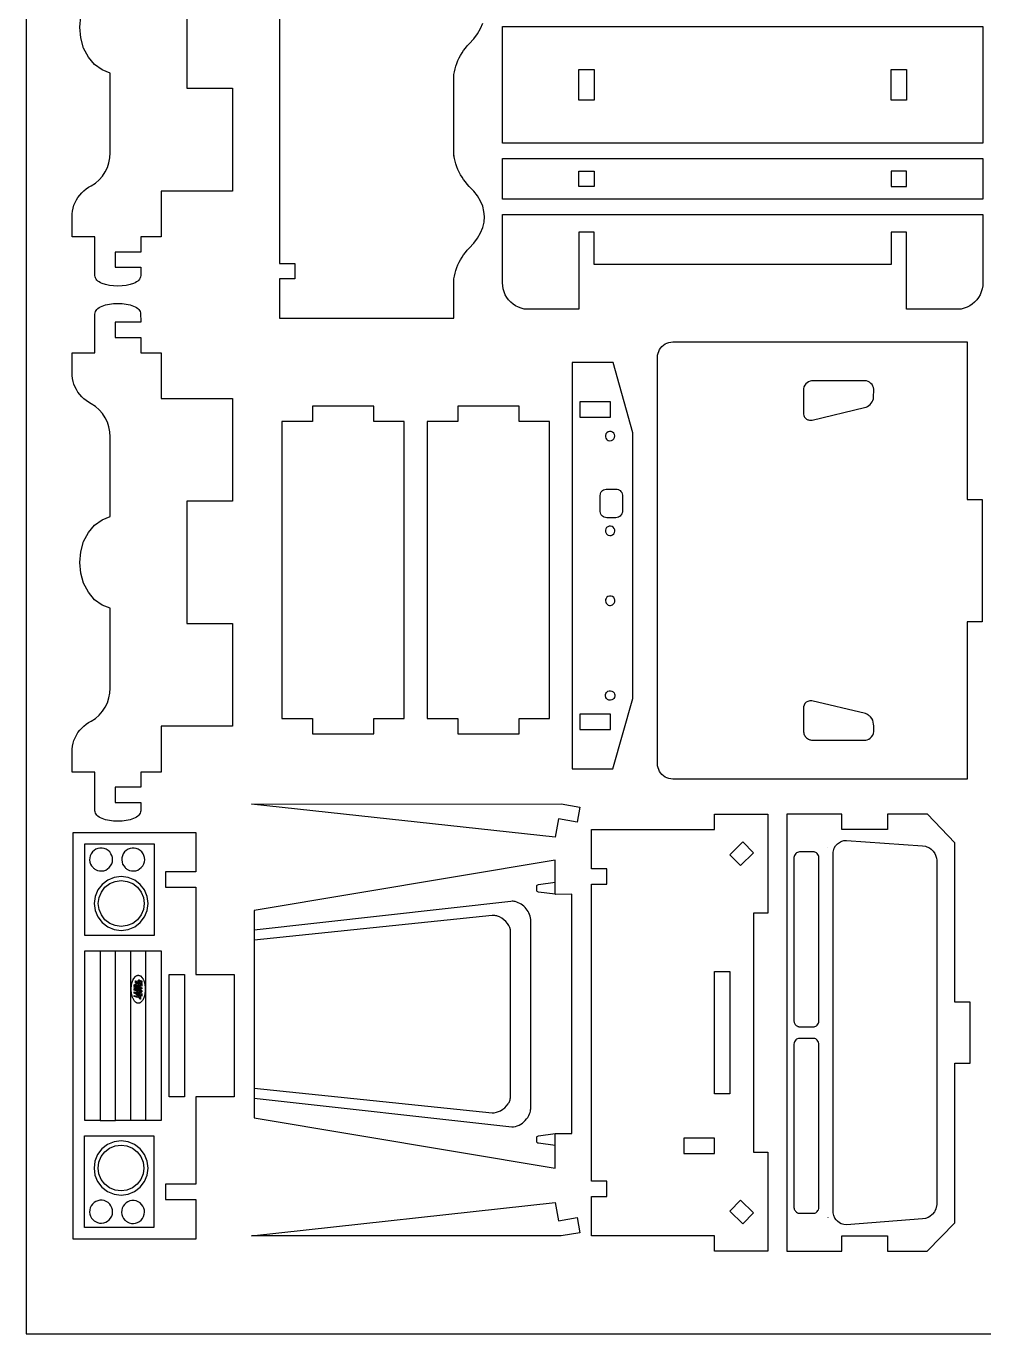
# Model space of a CAD drawing. Extents: x -17.5 to 57.6, y -24.1 to 56.5.
# Drawn here: x -17.5 to 13.87, y -24.08 to 18.74 of the extents above; entities that cross this region are included whole.
import ezdxf

# ---------------------------------------------------------------- set-up
doc = ezdxf.new("R2010")
doc.units = 0
doc.header["$MEASUREMENT"] = 0
doc.layers.get('0').update_dxf_attribs({"linetype": 'CONTINUOUS'})
doc.layers.add('ENGRAVING', color=1, linetype='CONTINUOUS')

msp = doc.modelspace()

# ---------------------------------------------------------------- linework, layer by layer
for points in [[(-17.499, -24.082), (57.621, -24.082), (57.621, 56.547), (-17.499, 56.547)], [(-1.897, 14.912), (-1.897, 18.735), (13.835, 18.735), (13.835, 14.912)], [(0.603, 17.324), (1.103, 17.324), (1.103, 16.323), (0.603, 16.323)], [(11.335, 16.323), (10.835, 16.323), (10.835, 17.324), (11.335, 17.324)], [(-1.897, 13.081), (-1.897, 14.411), (13.835, 14.411), (13.835, 13.081)], [(0.603, 13.495), (0.603, 13.996), (1.103, 13.996), (1.103, 13.495)], [(10.835, 13.495), (11.335, 13.495), (11.335, 13.996), (10.835, 13.996)], [(-1.696, 9.78), (-1.756, 9.861), (-1.806, 9.948), (-1.845, 10.041), (-1.874, 10.137), (-1.891, 10.236), (-1.897, 10.336), (-1.897, 12.58), (13.835, 12.58), (13.835, 10.336), (13.829, 10.236), (13.812, 10.137), (13.783, 10.041), (13.744, 9.948), (13.694, 9.861), (13.635, 9.78), (13.566, 9.707), (13.49, 9.641), (13.407, 9.585), (13.317, 9.539), (13.223, 9.504), (13.126, 9.479), (11.335, 9.479), (11.335, 12.002), (10.835, 12.002), (10.835, 10.941), (1.103, 10.941), (1.103, 12.002), (0.603, 12.002), (0.603, 9.479), (-1.188, 9.479), (-1.285, 9.504), (-1.379, 9.539), (-1.468, 9.585), (-1.552, 9.641), (-1.628, 9.707)], [(-15.181, -7.101), (-15.209, -7.067), (-15.229, -7.031), (-15.241, -6.991), (-15.246, -6.949), (-15.246, -5.683), (-15.995, -5.683), (-15.995, -4.934), (-15.983, -4.838), (-15.962, -4.743), (-15.933, -4.651), (-15.897, -4.561), (-15.853, -4.475), (-15.802, -4.393), (-15.744, -4.315), (-15.68, -4.243), (-15.61, -4.176), (-15.534, -4.116), (-15.454, -4.062), (-15.369, -4.017), (-15.233, -3.926), (-15.11, -3.818), (-15.002, -3.695), (-14.911, -3.559), (-14.838, -3.412), (-14.786, -3.257), (-14.754, -3.096), (-14.743, -2.933), (-14.743, -0.321), (-15.013, -0.217), (-15.257, -0.039), (-15.462, 0.204), (-15.616, 0.499), (-15.712, 0.831), (-15.745, 1.182), (-15.712, 1.532), (-15.616, 1.864), (-15.462, 2.16), (-15.257, 2.403), (-15.013, 2.581), (-14.743, 2.684), (-14.743, 5.296), (-14.754, 5.459), (-14.786, 5.62), (-14.838, 5.775), (-14.911, 5.922), (-15.002, 6.058), (-15.11, 6.181), (-15.233, 6.289), (-15.369, 6.38), (-15.454, 6.427), (-15.534, 6.481), (-15.61, 6.541), (-15.68, 6.608), (-15.744, 6.68), (-15.802, 6.758), (-15.853, 6.84), (-15.897, 6.926), (-15.933, 7.016), (-15.962, 7.108), (-15.983, 7.203), (-15.995, 7.299), (-15.995, 8.05), (-15.246, 8.05), (-15.246, 9.317), (-15.241, 9.359), (-15.229, 9.398), (-15.209, 9.435), (-15.181, 9.469), (-15.147, 9.5), (-15.107, 9.528), (-15.062, 9.554), (-15.012, 9.577), (-14.898, 9.615), (-14.772, 9.642), (-14.636, 9.658), (-14.496, 9.663), (-14.357, 9.658), (-14.221, 9.642), (-14.095, 9.615), (-13.981, 9.577), (-13.931, 9.554), (-13.885, 9.528), (-13.845, 9.5), (-13.811, 9.469), (-13.784, 9.435), (-13.764, 9.398), (-13.751, 9.359), (-13.747, 9.049), (-14.58, 9.049), (-14.58, 8.55), (-13.747, 8.55), (-13.747, 8.05), (-13.081, 8.05), (-13.081, 6.549), (-10.739, 6.55), (-10.739, 3.188), (-12.241, 3.188), (-12.241, -0.819), (-10.739, -0.819), (-10.739, -4.183), (-13.081, -4.183), (-13.081, -5.683), (-13.747, -5.683), (-13.747, -6.182), (-14.58, -6.182), (-14.58, -6.682), (-13.747, -6.682), (-13.747, -6.949), (-13.751, -6.991), (-13.764, -7.031), (-13.784, -7.067), (-13.811, -7.101), (-13.845, -7.132), (-13.885, -7.161), (-13.931, -7.186), (-13.981, -7.209), (-14.095, -7.247), (-14.221, -7.274), (-14.357, -7.291), (-14.496, -7.296), (-14.636, -7.291), (-14.772, -7.274), (-14.898, -7.247), (-15.012, -7.209), (-15.062, -7.186), (-15.107, -7.161), (-15.147, -7.132)], [(3.326, -5.767), (3.283, -5.717), (3.247, -5.663), (3.218, -5.604), (3.197, -5.542), (3.184, -5.478), (3.18, -5.412), (3.18, 7.901), (3.184, 7.966), (3.197, 8.03), (3.218, 8.092), (3.247, 8.151), (3.283, 8.206), (3.326, 8.255), (3.375, 8.298), (3.43, 8.335), (3.489, 8.364), (3.551, 8.385), (3.615, 8.397), (3.68, 8.402), (13.317, 8.402), (13.317, 3.247), (13.818, 3.247), (13.818, -0.759), (13.317, -0.759), (13.317, -5.913), (3.68, -5.913), (3.615, -5.909), (3.551, -5.896), (3.489, -5.875), (3.43, -5.846), (3.375, -5.81)], [(0.387, -5.58), (1.713, -5.58), (2.375, -3.28), (2.375, 5.425), (1.727, 7.733), (0.387, 7.733)], [(0.637, 5.942), (1.638, 5.942), (1.638, 6.443), (0.637, 6.443)], [(-9.122, -3.933), (-8.12, -3.933), (-8.12, -4.434), (-6.117, -4.434), (-6.117, -3.933), (-5.115, -3.933), (-5.115, 5.798), (-6.117, 5.798), (-6.117, 6.299), (-8.12, 6.299), (-8.12, 5.798), (-9.122, 5.798)], [(-4.362, -3.933), (-3.36, -3.933), (-3.36, -4.434), (-1.357, -4.434), (-1.357, -3.933), (-0.355, -3.933), (-0.355, 5.798), (-1.357, 5.798), (-1.357, 6.299), (-3.36, 6.299), (-3.36, 5.798), (-4.362, 5.798)], [(0.637, -4.29), (1.638, -4.29), (1.638, -3.789), (0.637, -3.789)], [(-10.114, -6.734), (0.02, -6.725), (0.637, -6.832), (0.552, -7.325), (-0.065, -7.219), (-0.168, -7.818)], [(1.022, -20.876), (1.022, -19.586), (1.522, -19.586), (1.523, -19.086), (1.022, -19.086), (1.022, -9.354), (1.522, -9.354), (1.522, -8.854), (1.022, -8.854), (1.022, -7.564), (5.044, -7.568), (5.044, -7.061), (6.795, -7.063), (6.794, -10.304), (6.322, -10.304), (6.321, -18.135), (6.794, -18.135), (6.794, -21.377), (5.044, -21.377), (5.044, -20.876)], [(9.211, -21.377), (9.211, -20.876), (10.714, -20.876), (10.714, -21.377), (12.011, -21.377), (12.916, -20.451), (12.916, -15.222), (13.417, -15.222), (13.417, -13.218), (12.916, -13.218), (12.916, -7.999), (12.022, -7.06), (10.714, -7.061), (10.714, -7.566), (9.212, -7.567), (9.211, -7.061), (7.413, -7.063), (7.414, -21.377)], [(-15.96, -20.976), (-15.96, -7.668), (-11.937, -7.668), (-11.937, -8.953), (-12.939, -8.953), (-12.939, -9.454), (-11.937, -9.454), (-11.937, -12.316), (-10.687, -12.316), (-10.687, -16.323), (-11.938, -16.323), (-11.937, -19.185), (-12.939, -19.185), (-12.939, -19.686), (-11.937, -19.686), (-11.937, -20.976)], [(5.895, -8.748), (6.32, -8.33), (5.969, -7.973), (5.544, -8.391)], [(9.07, -20.392), (9.026, -20.344), (8.99, -20.29), (8.954, -20.209), (8.936, -20.119), (8.934, -20.072), (8.936, -8.31), (8.954, -8.221), (8.97, -8.179), (9.013, -8.103), (9.07, -8.037), (9.103, -8.009), (9.177, -7.964), (9.217, -7.947), (9.282, -7.929), (9.374, -7.92), (11.862, -8.099), (11.955, -8.114), (11.999, -8.128), (12.083, -8.169), (12.139, -8.209), (12.205, -8.273), (12.258, -8.348), (12.289, -8.41), (12.316, -8.499), (12.325, -8.569), (12.324, -19.87), (12.321, -19.894), (12.298, -19.984), (12.259, -20.068), (12.246, -20.087), (12.19, -20.16), (12.173, -20.176), (12.102, -20.234), (12.042, -20.269), (11.955, -20.302), (11.862, -20.317), (9.374, -20.509), (9.282, -20.5), (9.197, -20.474), (9.139, -20.444)], [(-10.035, -17.005), (-0.168, -18.657), (-0.168, -17.917), (-0.168, -17.519), (-0.161, -17.519), (0.37, -17.519), (0.37, -9.688), (-0.161, -9.689), (-0.168, -9.688), (-0.168, -9.291), (-0.168, -8.569), (-10.035, -10.221), (-10.035, -10.858), (-10.035, -11.189), (-10.035, -16.034), (-10.035, -16.366)], [(5.044, -16.223), (5.044, -12.217), (5.545, -12.217), (5.545, -16.223)], [(4.042, -18.174), (5.044, -18.174), (5.044, -17.673), (4.042, -17.673)], [(-10.114, -20.867), (-0.168, -19.784), (-0.065, -20.383), (0.552, -20.276), (0.637, -20.77), (0.02, -20.876)], [(5.969, -20.481), (5.544, -20.064), (5.895, -19.707), (6.32, -20.124)]]:
    msp.add_lwpolyline(points, close=True)
for points in [[(-12.241, 20.716), (-12.241, 16.709), (-10.739, 16.709), (-10.739, 13.345), (-13.081, 13.345), (-13.081, 11.845), (-13.747, 11.845), (-13.747, 11.346), (-14.58, 11.346), (-14.58, 10.846), (-13.747, 10.846), (-13.747, 10.579), (-13.751, 10.537), (-13.764, 10.497), (-13.784, 10.461), (-13.811, 10.427), (-13.845, 10.396), (-13.885, 10.368), (-13.931, 10.342), (-13.981, 10.319), (-14.095, 10.281), (-14.221, 10.254), (-14.357, 10.238), (-14.496, 10.232), (-14.636, 10.238), (-14.772, 10.254), (-14.898, 10.281), (-15.012, 10.319), (-15.062, 10.342), (-15.107, 10.368), (-15.147, 10.396), (-15.181, 10.427), (-15.209, 10.461), (-15.229, 10.497), (-15.241, 10.537), (-15.246, 10.579), (-15.246, 11.845), (-15.995, 11.845), (-15.995, 12.594), (-15.983, 12.69), (-15.962, 12.785), (-15.933, 12.877), (-15.897, 12.967), (-15.853, 13.053), (-15.802, 13.135), (-15.744, 13.213), (-15.68, 13.285), (-15.61, 13.352), (-15.534, 13.412), (-15.454, 13.466), (-15.369, 13.511), (-15.233, 13.602), (-15.11, 13.71), (-15.002, 13.833), (-14.911, 13.969), (-14.838, 14.116), (-14.786, 14.271), (-14.754, 14.432), (-14.743, 14.595), (-14.743, 17.207), (-15.013, 17.311), (-15.257, 17.489), (-15.462, 17.732), (-15.616, 18.027), (-15.712, 18.359), (-15.745, 18.71), (-15.712, 19.06)], [(-9.197, 20.698), (-9.197, 10.967), (-8.696, 10.967), (-8.696, 10.466), (-9.198, 10.466), (-9.199, 9.177), (-3.49, 9.177), (-3.49, 10.466), (-3.473, 10.56), (-3.451, 10.653), (-3.424, 10.745), (-3.393, 10.835), (-3.357, 10.923), (-3.317, 11.01), (-3.272, 11.094), (-3.223, 11.176), (-3.171, 11.256), (-3.114, 11.332), (-3.053, 11.406), (-2.989, 11.477), (-2.837, 11.638), (-2.712, 11.805), (-2.614, 11.976), (-2.544, 12.151), (-2.502, 12.327), (-2.489, 12.505), (-2.504, 12.677), (-2.547, 12.848), (-2.617, 13.017), (-2.715, 13.182), (-2.839, 13.343), (-2.989, 13.497), (-3.053, 13.568), (-3.114, 13.642), (-3.171, 13.719), (-3.223, 13.798), (-3.272, 13.88), (-3.317, 13.965), (-3.357, 14.051), (-3.393, 14.139), (-3.424, 14.23), (-3.451, 14.321), (-3.473, 14.414), (-3.49, 14.508), (-3.49, 17.158), (-3.473, 17.252), (-3.45, 17.344), (-3.424, 17.436), (-3.392, 17.526), (-3.357, 17.615), (-3.316, 17.701), (-3.272, 17.785), (-3.223, 17.867), (-3.17, 17.947), (-3.114, 18.024), (-3.053, 18.097), (-2.989, 18.168), (-2.837, 18.329), (-2.712, 18.496), (-2.614, 18.667), (-2.543, 18.842)], [(-3.485, 14.479), (-3.485, 14.508)], [(8.756, -8.152), (8.756, -8.155)], [(-0.161, -17.918), (-0.168, -17.917)], [(8.756, -20.274), (8.756, -20.277)]]:
    msp.add_lwpolyline(points)
at = {"layer": 'ENGRAVING'}
for points in [[(8.042, 5.89, 0.122551), (8.129, 5.847, 0.098658), (8.249, 5.844), (9.96, 6.25, 0.128882), (10.145, 6.357, 0.131761), (10.251, 6.538, 0.016891), (10.255, 6.555, 0.023588), (10.257, 6.568), (10.26, 6.855, 0.190721), (10.171, 7.044, 0.178591), (9.966, 7.131), (8.274, 7.132, 0.132514), (8.082, 7.068, 0.229809), (7.965, 6.87), (7.965, 6.038, 0.099643), (7.988, 5.958, 0.096321)], [(1.567, 5.177, 0.782283), (1.747, 5.418, 0.781894), (1.476, 5.289, 0.122401), (1.508, 5.222, 0.122157)], [(1.567, 2.073, 0.722471), (1.761, 2.296, 0.724254), (1.473, 2.233, 0.159922), (1.494, 2.137, 0.161123)], [(1.567, -0.215, 0.264164), (1.707, -0.206, 0.238303), (1.783, -0.072, 0.196042), (1.748, 0.03, 0.348672), (1.554, 0.064, 0.28855), (1.475, -0.076, 0.275246)], [(8.089, -4.586, 0.07759), (8.17, -4.626, 0.067175), (8.274, -4.644), (9.95, -4.644, 0.151852), (10.142, -4.577, 0.22671), (10.26, -4.352, 0.025228), (10.258, -4.116, 0.180834), (10.151, -3.874, 0.055659), (10.07, -3.809, 0.06529), (9.99, -3.771), (8.234, -3.354, 0.131625), (8.103, -3.37, 0.270936), (7.965, -3.55), (7.964, -4.367, 0.109806), (8.002, -4.491, 0.110325)], [(-15.231, -8.873, 0.936602), (-14.815, -8.25, 0.936602), (-15.309, -8.814, 0.032737), (-15.272, -8.846, 0.032737)], [(-14.181, -8.873, 0.936602), (-13.764, -8.25, 0.936602), (-14.258, -8.814, 0.032737), (-14.221, -8.846, 0.032737)], [(7.743, -14, 0.052818), (7.779, -14.017, 0.062933), (7.811, -14.024), (8.305, -14.024, 0.185881), (8.41, -13.969, 0.153894), (8.467, -13.839), (8.467, -8.483, 0.154124), (8.41, -8.353, 0.18557), (8.305, -8.298), (7.83, -8.297, 0.187421), (7.711, -8.351, 0.167362), (7.649, -8.483), (7.649, -13.839, 0.116623), (7.678, -13.933, 0.123392)], [(7.759, -20.115, 0.053981), (7.781, -20.125, 0.042226), (7.811, -20.131), (8.305, -20.131, 0.185914), (8.41, -20.076, 0.153921), (8.467, -19.946), (8.468, -14.611, 0.15257), (8.412, -14.464, 0.198654), (8.305, -14.405), (7.83, -14.404, 0.187416), (7.711, -14.458, 0.16731), (7.649, -14.59), (7.649, -19.946, 0.122736), (7.683, -20.045, 0.124426)], [(-15.231, -20.406, 0.936602), (-14.815, -19.783, 0.936602), (-15.309, -20.347, 0.032737), (-15.272, -20.379, 0.032737)], [(-14.186, -20.416, 0.936602), (-13.77, -19.793, 0.936602), (-14.264, -20.356, 0.032737), (-14.227, -20.389, 0.032737)]]:
    msp.add_lwpolyline(points, format="xyb", close=True, dxfattribs=at)
for points in [[(1.38, 2.697), (1.338, 2.744), (1.327, 2.762), (1.311, 2.801), (1.302, 2.844), (1.301, 3.366), (1.311, 3.431), (1.327, 3.47), (1.338, 3.488), (1.38, 3.535), (1.415, 3.558), (1.454, 3.575), (1.497, 3.583), (1.814, 3.585), (1.858, 3.58), (1.899, 3.567), (1.918, 3.558), (1.953, 3.535), (1.983, 3.505), (2.006, 3.47), (2.023, 3.431), (2.032, 3.388), (2.033, 2.855), (2.028, 2.822), (2.016, 2.781), (2.006, 2.762), (1.983, 2.727), (1.953, 2.697), (1.936, 2.685), (1.899, 2.665), (1.858, 2.652), (1.814, 2.647), (1.519, 2.647), (1.475, 2.652), (1.434, 2.665), (1.415, 2.674)], [(1.508, -3.275), (1.485, -3.237), (1.473, -3.192), (1.476, -3.145), (1.485, -3.116), (1.508, -3.077), (1.529, -3.056), (1.554, -3.04), (1.597, -3.024), (1.644, -3.022), (1.688, -3.033), (1.727, -3.056), (1.757, -3.089), (1.776, -3.13), (1.78, -3.145), (1.783, -3.192), (1.771, -3.237), (1.748, -3.275), (1.727, -3.296), (1.688, -3.319), (1.644, -3.331), (1.597, -3.328), (1.582, -3.325), (1.541, -3.305)], [(-15.578, -11.04), (-15.578, -8.039), (-13.309, -8.039), (-13.309, -11.04)], [(-14.156, -10.842), (-13.943, -10.754), (-13.76, -10.614), (-13.619, -10.43), (-13.531, -10.217), (-13.501, -9.988), (-13.531, -9.759), (-13.619, -9.546), (-13.76, -9.363), (-13.943, -9.222), (-14.156, -9.134), (-14.385, -9.104), (-14.614, -9.134), (-14.828, -9.222), (-15.011, -9.363), (-15.151, -9.546), (-15.24, -9.759), (-15.27, -9.988), (-15.24, -10.217), (-15.151, -10.43), (-15.011, -10.614), (-14.828, -10.754), (-14.614, -10.842), (-14.385, -10.873)], [(-15.036, -10.364), (-15.111, -10.183), (-15.137, -9.988), (-15.111, -9.794), (-15.036, -9.613), (-14.917, -9.457), (-14.761, -9.338), (-14.58, -9.263), (-14.385, -9.237), (-14.191, -9.263), (-14.01, -9.338), (-13.854, -9.457), (-13.735, -9.613), (-13.66, -9.794), (-13.634, -9.988), (-13.66, -10.183), (-13.735, -10.364), (-13.854, -10.519), (-14.01, -10.639), (-14.191, -10.714), (-14.385, -10.739), (-14.58, -10.714), (-14.761, -10.639), (-14.917, -10.519)], [(-13.928, -13.207), (-13.947, -13.186), (-13.998, -13.103), (-14.006, -13.086), (-14.012, -13.069), (-14.019, -13.051), (-14.025, -13.032), (-14.03, -13.013), (-14.036, -12.994), (-14.04, -12.973), (-14.044, -12.953), (-14.048, -12.931), (-14.051, -12.91), (-14.054, -12.888), (-14.056, -12.865), (-14.057, -12.842), (-14.058, -12.819), (-14.058, -12.796), (-14.058, -12.772), (-14.057, -12.749), (-14.056, -12.726), (-14.054, -12.704), (-14.051, -12.682), (-14.048, -12.66), (-14.044, -12.639), (-14.04, -12.618), (-14.036, -12.598), (-14.03, -12.578), (-14.025, -12.559), (-14.019, -12.541), (-14.012, -12.523), (-14.006, -12.506), (-13.998, -12.489), (-13.991, -12.473), (-13.974, -12.444), (-13.917, -12.376), (-13.907, -12.367), (-13.896, -12.36), (-13.885, -12.354), (-13.874, -12.349), (-13.863, -12.345), (-13.851, -12.342), (-13.839, -12.34), (-13.827, -12.34), (-13.815, -12.34), (-13.804, -12.342), (-13.792, -12.345), (-13.781, -12.349), (-13.77, -12.354), (-13.759, -12.36), (-13.698, -12.418), (-13.689, -12.43), (-13.68, -12.444), (-13.672, -12.458), (-13.664, -12.473), (-13.656, -12.489), (-13.649, -12.506), (-13.642, -12.523), (-13.635, -12.541), (-13.629, -12.559), (-13.624, -12.578), (-13.619, -12.598), (-13.614, -12.618), (-13.596, -12.772), (-13.596, -12.796), (-13.596, -12.819), (-13.614, -12.973), (-13.619, -12.994), (-13.624, -13.013), (-13.629, -13.032), (-13.635, -13.051), (-13.642, -13.069), (-13.649, -13.086), (-13.656, -13.103), (-13.664, -13.118), (-13.672, -13.133), (-13.68, -13.148), (-13.689, -13.161), (-13.698, -13.174), (-13.748, -13.224), (-13.759, -13.231), (-13.77, -13.238), (-13.781, -13.243), (-13.792, -13.247), (-13.804, -13.25), (-13.815, -13.251), (-13.827, -13.252), (-13.839, -13.251), (-13.851, -13.25), (-13.863, -13.247), (-13.874, -13.243), (-13.885, -13.238), (-13.896, -13.231), (-13.907, -13.224), (-13.917, -13.216)], [(-12.814, -16.323), (-12.814, -12.316), (-12.314, -12.316), (-12.314, -16.323)], [(-13.966, -12.71), (-13.966, -12.68), (-13.965, -12.669), (-13.963, -12.659), (-13.959, -12.651), (-13.944, -12.641), (-13.933, -12.639), (-13.92, -12.64), (-13.906, -12.643), (-13.892, -12.65), (-13.88, -12.657), (-13.869, -12.665), (-13.86, -12.675), (-13.854, -12.685), (-13.85, -12.695), (-13.847, -12.707), (-13.846, -12.72), (-13.846, -12.751)], [(-13.966, -12.829), (-13.966, -12.796), (-13.924, -12.794), (-13.916, -12.794), (-13.904, -12.794), (-13.894, -12.795), (-13.908, -12.791), (-13.921, -12.788), (-13.966, -12.773), (-13.966, -12.74), (-13.846, -12.782), (-13.846, -12.815), (-13.89, -12.817), (-13.904, -12.818), (-13.915, -12.818), (-13.893, -12.822), (-13.877, -12.827), (-13.846, -12.838), (-13.846, -12.871)], [(-13.936, -12.686), (-13.875, -12.708), (-13.877, -12.699), (-13.883, -12.691), (-13.892, -12.684), (-13.905, -12.679), (-13.918, -12.675), (-13.927, -12.675), (-13.934, -12.679)], [(-13.899, -12.605), (-13.923, -12.597), (-13.923, -12.517), (-13.899, -12.525), (-13.865, -12.621), (-13.88, -12.612), (-13.899, -12.569)], [(-13.829, -12.566), (-13.829, -12.531), (-13.829, -12.52), (-13.827, -12.512), (-13.824, -12.505), (-13.821, -12.5), (-13.814, -12.495), (-13.807, -12.493), (-13.799, -12.493), (-13.789, -12.496), (-13.779, -12.501), (-13.771, -12.507), (-13.764, -12.516), (-13.759, -12.526), (-13.709, -12.518), (-13.709, -12.555), (-13.759, -12.557), (-13.709, -12.574), (-13.709, -12.608)], [(-13.829, -12.653), (-13.829, -12.59), (-13.801, -12.6), (-13.801, -12.629), (-13.785, -12.634), (-13.785, -12.608), (-13.757, -12.618), (-13.757, -12.644), (-13.738, -12.651), (-13.738, -12.621), (-13.709, -12.631), (-13.709, -12.694)], [(-13.829, -12.773), (-13.829, -12.737), (-13.795, -12.743), (-13.751, -12.752), (-13.771, -12.743), (-13.79, -12.734), (-13.829, -12.712), (-13.829, -12.675), (-13.709, -12.751), (-13.709, -12.786)], [(-13.808, -12.874), (-13.817, -12.863), (-13.822, -12.854), (-13.826, -12.845), (-13.828, -12.837), (-13.829, -12.828), (-13.828, -12.818), (-13.825, -12.81), (-13.82, -12.803), (-13.813, -12.799), (-13.804, -12.796), (-13.794, -12.796), (-13.782, -12.798), (-13.769, -12.801), (-13.756, -12.807), (-13.754, -12.808), (-13.745, -12.813), (-13.735, -12.821), (-13.726, -12.83), (-13.719, -12.839), (-13.713, -12.849), (-13.71, -12.859), (-13.709, -12.869), (-13.71, -12.878), (-13.712, -12.886), (-13.716, -12.892), (-13.722, -12.897), (-13.731, -12.901), (-13.742, -12.902), (-13.755, -12.901), (-13.77, -12.897), (-13.784, -12.891), (-13.797, -12.883)], [(-13.804, -12.541), (-13.775, -12.55), (-13.775, -12.548), (-13.776, -12.543), (-13.78, -12.537), (-13.784, -12.532), (-13.79, -12.529), (-13.796, -12.528), (-13.8, -12.529), (-13.803, -12.533)], [(-13.801, -12.838), (-13.798, -12.844), (-13.792, -12.85), (-13.782, -12.856), (-13.769, -12.862), (-13.756, -12.866), (-13.746, -12.866), (-13.74, -12.865), (-13.738, -12.86), (-13.74, -12.854), (-13.746, -12.848), (-13.754, -12.843), (-13.768, -12.837), (-13.783, -12.833), (-13.793, -12.832), (-13.799, -12.833)], [(-13.966, -12.92), (-13.966, -12.878), (-13.846, -12.894), (-13.846, -12.929), (-13.862, -12.926), (-13.862, -12.949), (-13.846, -12.957), (-13.846, -12.992)], [(-13.966, -13.03), (-13.966, -12.996), (-13.875, -13.028), (-13.875, -13.002), (-13.846, -13.012), (-13.846, -13.072)], [(-13.929, -12.914), (-13.922, -12.917), (-13.92, -12.918), (-13.905, -12.925), (-13.887, -12.936), (-13.887, -12.921), (-13.9, -12.919), (-13.903, -12.918), (-13.916, -12.915), (-13.92, -12.914), (-13.925, -12.913)], [(-13.829, -12.985), (-13.829, -12.95), (-13.829, -12.94), (-13.827, -12.931), (-13.824, -12.924), (-13.821, -12.919), (-13.814, -12.915), (-13.807, -12.913), (-13.799, -12.913), (-13.789, -12.915), (-13.779, -12.92), (-13.771, -12.927), (-13.764, -12.935), (-13.759, -12.945), (-13.709, -12.938), (-13.709, -12.974), (-13.759, -12.976), (-13.709, -12.993), (-13.709, -13.027)], [(-13.78, -13.116), (-13.815, -13.02), (-13.801, -13.029), (-13.78, -13.073), (-13.78, -13.036), (-13.757, -13.044), (-13.757, -13.124)], [(-13.804, -12.959), (-13.775, -12.97), (-13.775, -12.968), (-13.776, -12.962), (-13.78, -12.956), (-13.784, -12.952), (-13.79, -12.949), (-13.796, -12.948), (-13.8, -12.949), (-13.803, -12.953)], [(-15.584, -20.6), (-15.584, -17.599), (-13.315, -17.599), (-13.315, -20.6)], [(-14.833, -19.417), (-14.62, -19.505), (-14.391, -19.535), (-14.162, -19.505), (-13.949, -19.417), (-13.766, -19.276), (-13.625, -19.093), (-13.537, -18.88), (-13.507, -18.651), (-13.537, -18.422), (-13.625, -18.209), (-13.766, -18.025), (-13.949, -17.885), (-14.162, -17.796), (-14.391, -17.766), (-14.62, -17.796), (-14.833, -17.885), (-15.016, -18.025), (-15.157, -18.209), (-15.245, -18.422), (-15.276, -18.651), (-15.245, -18.88), (-15.157, -19.093), (-15.016, -19.276)], [(-15.042, -19.026), (-15.117, -18.845), (-15.142, -18.651), (-15.117, -18.456), (-15.042, -18.275), (-14.922, -18.12), (-14.767, -18), (-14.585, -17.925), (-14.391, -17.9), (-14.197, -17.925), (-14.015, -18), (-13.86, -18.12), (-13.74, -18.275), (-13.665, -18.456), (-13.64, -18.651), (-13.665, -18.845), (-13.74, -19.026), (-13.86, -19.182), (-14.015, -19.301), (-14.197, -19.376), (-14.391, -19.402), (-14.585, -19.376), (-14.767, -19.301), (-14.922, -19.182)]]:
    msp.add_lwpolyline(points, close=True, dxfattribs=at)
for points in [[(-0.168, -9.688), (-0.718, -9.613, -0.118717), (-0.761, -9.591, -0.169859), (-0.778, -9.562), (-0.778, -9.418, -0.155969), (-0.76, -9.389, -0.109585), (-0.718, -9.367), (-0.168, -9.291)], [(-10.035, -16.366), (-1.595, -17.303, 0.122317), (-1.356, -17.249, 0.181865), (-1.012, -16.876, 0.038065), (-0.985, -16.789, 0.043278), (-0.973, -16.709), (-0.97, -10.562, 0.164253), (-1.12, -10.159, 0.163014), (-1.485, -9.927, 0.044111), (-1.547, -9.917, 0.036665), (-1.622, -9.918), (-10.035, -10.858)], [(-10.035, -16.034), (-2.239, -16.843, 0.133814), (-1.959, -16.774, 0.115915), (-1.715, -16.551, 0.063384), (-1.661, -16.446, 0.060248), (-1.633, -16.325), (-1.631, -10.924, 0.145707), (-1.732, -10.646, 0.125068), (-1.997, -10.429, 0.055339), (-2.12, -10.387, 0.059781), (-2.239, -10.376), (-10.035, -11.189)], [(-0.168, -17.917), (-0.718, -17.841, -0.109901), (-0.76, -17.819, -0.155839), (-0.778, -17.79), (-0.778, -17.646, -0.155971), (-0.76, -17.617, -0.109584), (-0.718, -17.595), (-0.168, -17.519)]]:
    msp.add_lwpolyline(points, format="xyb", dxfattribs=at)
for points in [[(-15.077, -17.099), (-15.578, -17.099), (-15.578, -11.54), (-15.077, -11.54), (-15.077, -17.099), (-14.577, -17.099)], [(-15.077, -11.54), (-14.577, -11.54)], [(-14.076, -17.099), (-14.577, -17.099), (-14.577, -11.54), (-14.076, -11.54), (-13.575, -11.54), (-13.074, -11.54), (-13.074, -17.099), (-13.575, -17.099), (-14.076, -17.099), (-14.076, -11.54)], [(-13.575, -17.099), (-13.575, -11.54)], [(-13.929, -12.914), (-13.933, -12.912), (-13.937, -12.91)]]:
    msp.add_lwpolyline(points, dxfattribs=at)

doc.saveas('drawing.dxf')
